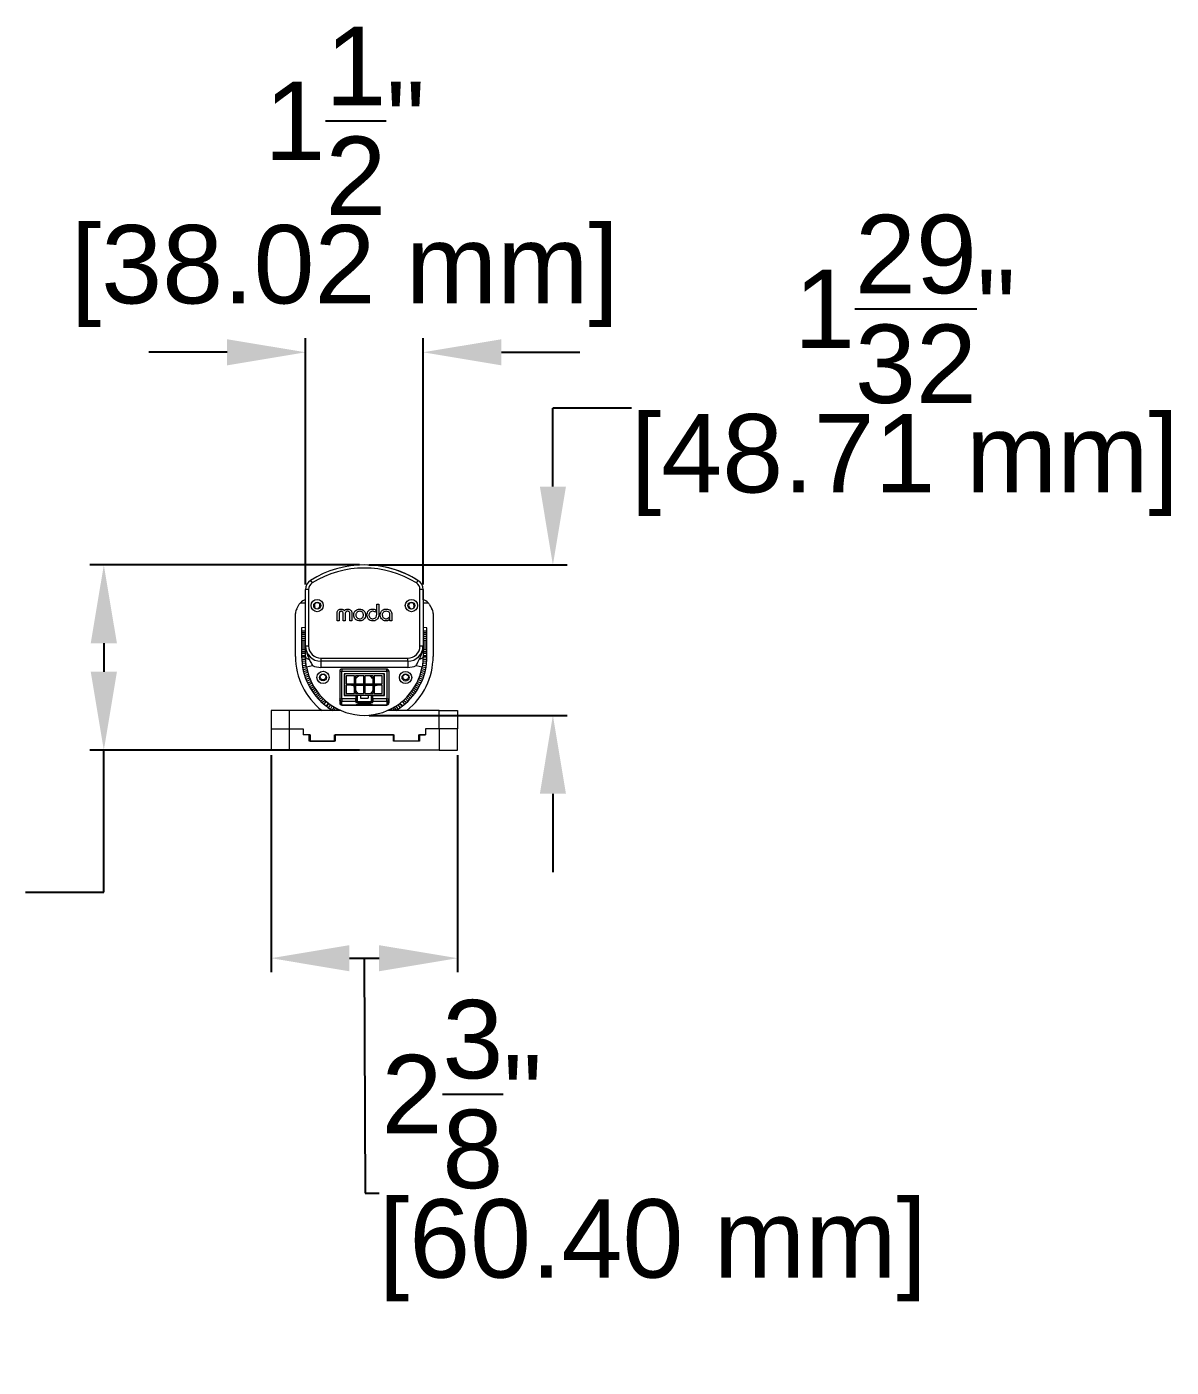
# Model space of a CAD drawing. Header units: inches. Extents: x 0 to 62.3, y -13.8 to 22.4.
# Drawn here: x 47.72 to 62.31, y -12.38 to 4.72 of the extents above; entities that cross this region are included whole.
import ezdxf

# ---------------------------------------------------------------- set-up
doc = ezdxf.new("R2010")
doc.units = ezdxf.units.IN
doc.header["$MEASUREMENT"] = 0
doc.layers.add('DIMENSIONS', color=1, linetype='Continuous')
doc.styles.get("Standard").update_dxf_attribs({"font": 'Arial.ttf'})
doc.dimstyles.new('Big 1IN', dxfattribs={"dimtxt": 1, "dimasz": 1, "dimexe": 0.18, "dimexo": 0.0625, "dimgap": 0.09, "dimtad": 0, "dimtih": 1, "dimtoh": 1, "dimdec": 5, "dimzin": 0, "dimdsep": 46, "dimlunit": 4, "dimtxsty": 'Standard', "dimcen": 0.5, "dimadec": 0, "dimazin": 0, "dimtfac": 1, "dimtdec": 5, "dimtofl": 0, "dimtmove": 0, "dimatfit": 3, "dimfxl": 1, "dimtolj": 1, "dimtzin": 0, "dimarcsym": 0})

# ---------------------------------------------------------------- blocks, each defined once
blk = doc.blocks.new('*D21')
at = {"layer": 'Defpoints', "color": 0, "transparency": 16777216}
for p in [(51.272, 0.568), (51.272, -2.457), (52.769, -2.457)]:
    blk.add_point(p, dxfattribs=at)
at = {"layer": 'DIMENSIONS', "color": 0, "lineweight": -2, "transparency": 16777216}
for p, q in [((51.272, -2.394), (51.272, 0.748)), ((52.769, -2.394), (52.769, 0.748)), ((50.272, 0.568), (49.272, 0.568)), ((53.769, 0.568), (54.769, 0.568))]:
    blk.add_line(p, q, dxfattribs=at)
at = {"layer": 'DIMENSIONS', "color": 0, "transparency": 16777216}
for points in [[(50.272, 0.734), (50.272, 0.401), (51.272, 0.568)], [(53.769, 0.734), (53.769, 0.401), (52.769, 0.568)]]:
    blk.add_solid(points, dxfattribs=at)
at = {"layer": 'DIMENSIONS', "color": 0, "transparency": 16777216, "char_height": 1, "attachment_point": 5}
for s, insert in [('\\A1;1{\\H1x;\\S1/2;}"', (51.772, 3.519)), ('\\A1;[38.02 mm]', (51.772, 1.54))]:
    blk.add_mtext(s, dxfattribs=dict(at, insert=insert))
blk = doc.blocks.new('*D22')
at = {"layer": 'Defpoints', "color": 0, "transparency": 16777216}
for p in [(52.02, -2.145), (52.02, -4.063), (54.424, -4.063)]:
    blk.add_point(p, dxfattribs=at)
at = {"layer": 'DIMENSIONS', "color": 0, "lineweight": -2, "transparency": 16777216}
for p, q in [((54.424, -1.145), (54.424, -0.145)), ((55.424, -0.145), (54.424, -0.145)), ((52.083, -2.145), (54.604, -2.145)), ((52.083, -4.063), (54.604, -4.063)), ((54.424, -5.063), (54.424, -6.063))]:
    blk.add_line(p, q, dxfattribs=at)
at = {"layer": 'DIMENSIONS', "color": 0, "transparency": 16777216}
for points in [[(54.258, -1.145), (54.591, -1.145), (54.424, -2.145)], [(54.258, -5.063), (54.591, -5.063), (54.424, -4.063)]]:
    blk.add_solid(points, dxfattribs=at)
at = {"layer": 'DIMENSIONS', "color": 0, "transparency": 16777216, "char_height": 1, "attachment_point": 5}
for s, insert in [('\\A1;1{\\H1x;\\S29/32;}"', (58.911, 1.121)), ('\\A1;[48.71 mm]', (58.911, -0.871))]:
    blk.add_mtext(s, dxfattribs=dict(at, insert=insert))
blk = doc.blocks.new('*D23')
at = {"layer": 'Defpoints', "color": 0, "transparency": 16777216}
for p in [(50.831, -4.507), (53.209, -4.507), (53.209, -7.16)]:
    blk.add_point(p, dxfattribs=at)
at = {"layer": 'DIMENSIONS', "color": 0, "lineweight": -2, "transparency": 16777216}
for p, q in [((50.831, -4.57), (50.831, -7.34)), ((53.209, -4.57), (53.209, -7.34)), ((51.831, -7.16), (52.209, -7.16)), ((52.02, -7.16), (52.031, -10.159)), ((52.031, -10.159), (52.211, -10.159))]:
    blk.add_line(p, q, dxfattribs=at)
at = {"layer": 'DIMENSIONS', "color": 0, "transparency": 16777216}
for points in [[(51.831, -6.994), (51.831, -7.327), (50.831, -7.16)], [(52.209, -6.994), (52.209, -7.327), (53.209, -7.16)]]:
    blk.add_solid(points, dxfattribs=at)
at = {"layer": 'DIMENSIONS', "color": 0, "transparency": 16777216, "char_height": 1, "attachment_point": 5}
for s, insert in [('\\A1;2{\\H1x;\\S3/8;}"', (53.263, -8.893)), ('\\A1;[60.40 mm]', (55.698, -10.885))]:
    blk.add_mtext(s, dxfattribs=dict(at, insert=insert))
blk = doc.blocks.new('*D24')
at = {"layer": 'Defpoints', "color": 0, "transparency": 16777216}
for p in [(52.02, -2.145), (48.7, -4.507), (52.02, -4.507)]:
    blk.add_point(p, dxfattribs=at)
at = {"layer": 'DIMENSIONS', "color": 0, "lineweight": -2, "transparency": 16777216}
for p, q in [((51.958, -2.145), (48.52, -2.144)), ((48.7, -3.144), (48.7, -3.507)), ((51.958, -4.507), (48.52, -4.507)), ((48.7, -6.316), (48.7, -4.507)), ((47.7, -6.316), (48.7, -6.316))]:
    blk.add_line(p, q, dxfattribs=at)
at = {"layer": 'DIMENSIONS', "color": 0, "transparency": 16777216}
for points in [[(48.533, -3.144), (48.867, -3.145), (48.7, -2.144)], [(48.533, -3.507), (48.867, -3.507), (48.7, -4.507)]]:
    blk.add_solid(points, dxfattribs=at)
at = {"layer": 'DIMENSIONS', "color": 0, "transparency": 16777216, "char_height": 1, "attachment_point": 5}
for s, insert in [('\\A1;2{\\H1x;\\S3/8;}"', (44.213, -5.05)), ('\\A1;[60.00 mm]', (44.213, -7.043))]:
    blk.add_mtext(s, dxfattribs=dict(at, insert=insert))

msp = doc.modelspace()

# ---------------------------------------------------------------- linework, layer by layer
at = {"color": 7, "linetype": 'Continuous', "lineweight": 15}
for p, q in [((51.335771, -2.341194), (51.356441, -2.374247)), ((52.704553, -2.341194), (52.683883, -2.374247)), ((51.310658, -2.456878), (51.271674, -2.456878)), ((51.271674, -3.177884), (51.271674, -2.456878)), ((51.310658, -2.456878), (51.310658, -3.177884)), ((52.729667, -3.177884), (52.729667, -2.456878)), ((52.768651, -2.456878), (52.729667, -2.456878)), ((52.768651, -2.456878), (52.768651, -3.177884)), ((52.768702, -2.589278), (52.768702, -2.456878)), ((51.158696, -2.703206), (51.191865, -2.645755)), ((51.205978, -2.626263), (51.271674, -2.626263)), ((51.427609, -2.704795), (51.427609, -2.707382)), ((52.167526, -2.717906), (52.167526, -2.748145)), ((52.178149, -2.643409), (52.20354, -2.643409)), ((52.178149, -2.772919), (52.178149, -2.643409)), ((52.20354, -2.643409), (52.20354, -2.785747)), ((52.612716, -2.704795), (52.612716, -2.707382)), ((52.620581, -2.708073), (52.612716, -2.707373)), ((52.768651, -2.626263), (52.834347, -2.626263)), ((52.848459, -2.645755), (52.881629, -2.703206)), ((51.143027, -3.310212), (51.143027, -2.761682)), ((51.673155, -2.856365), (51.673155, -2.755639)), ((51.698546, -2.856365), (51.673155, -2.856365)), ((51.698546, -2.769393), (51.698546, -2.856365)), ((51.752149, -2.856365), (51.752149, -2.767585)), ((51.77754, -2.856365), (51.752149, -2.856365)), ((51.77754, -2.765822), (51.77754, -2.856365)), ((51.836785, -2.856365), (51.836785, -2.765822)), ((51.862175, -2.856365), (51.836785, -2.856365)), ((51.862175, -2.755639), (51.862175, -2.856365)), ((52.336797, -2.81052), (52.336797, -2.84411)), ((52.347421, -2.856365), (52.347421, -2.77358)), ((52.372812, -2.856365), (52.347421, -2.856365)), ((52.372812, -2.773977), (52.372812, -2.856365)), ((52.897297, -2.761682), (52.897297, -3.310212)), ((51.271674, -2.940807), (51.220995, -2.947477)), ((51.220995, -2.947477), (51.220995, -3.310212)), ((51.220995, -2.982755), (51.271674, -2.982755)), ((51.220995, -3.008088), (51.271674, -3.008088)), ((51.271674, -3.031478), (51.220995, -3.031478)), ((51.271674, -3.056811), (51.220995, -3.056811)), ((52.81933, -2.947477), (52.768651, -2.940807)), ((52.768651, -2.982755), (52.81933, -2.982755)), ((52.768651, -3.008088), (52.81933, -3.008088)), ((52.81933, -3.031478), (52.768651, -3.031478)), ((52.81933, -3.056811), (52.768651, -3.056811)), ((52.81933, -3.310212), (52.81933, -2.947477)), ((51.220995, -3.080214), (51.271674, -3.080214)), ((51.220995, -3.105547), (51.271674, -3.105547)), ((51.271674, -3.128937), (51.220995, -3.128937)), ((51.271674, -3.154271), (51.220995, -3.154271)), ((51.220995, -3.177673), (51.271674, -3.177673)), ((51.220995, -3.203007), (51.271674, -3.203007)), ((51.271674, -3.226397), (51.220995, -3.226397)), ((51.271674, -3.177884), (51.310658, -3.177884)), ((52.729667, -3.177884), (52.768651, -3.177884)), ((52.768651, -3.080214), (52.81933, -3.080214)), ((52.768651, -3.105547), (52.81933, -3.105547)), ((52.81933, -3.128937), (52.768651, -3.128937)), ((52.81933, -3.154271), (52.768651, -3.154271)), ((52.768651, -3.177673), (52.81933, -3.177673)), ((52.768651, -3.203007), (52.81933, -3.203007)), ((52.81933, -3.226397), (52.768651, -3.226397)), ((51.271674, -3.25173), (51.220995, -3.25173)), ((51.271674, -3.273177), (51.220995, -3.273177)), ((51.221081, -3.298511), (51.271674, -3.298511)), ((51.272099, -3.321913), (51.221081, -3.321913)), ((51.221854, -3.347247), (51.27348, -3.347247)), ((51.274775, -3.37099), (51.223849, -3.377694)), ((51.265044, -3.397823), (51.22639, -3.402912)), ((51.265044, -3.397823), (51.276233, -3.39635)), ((51.271674, -3.31411), (51.271674, -3.250843)), ((51.466593, -3.333819), (52.573732, -3.333819)), ((51.466593, -3.333819), (51.466593, -3.372803)), ((52.573732, -3.372803), (51.466593, -3.372803)), ((51.466593, -3.372803), (51.466593, -3.45077)), ((52.573732, -3.372803), (52.573732, -3.333819)), ((52.573732, -3.372803), (52.573732, -3.45077)), ((52.7632, -3.396232), (52.77528, -3.397823)), ((52.816475, -3.377694), (52.76626, -3.371083)), ((52.767489, -3.347247), (52.818471, -3.347247)), ((52.819244, -3.321913), (52.768377, -3.321913)), ((52.768651, -3.250843), (52.768651, -3.31411)), ((52.81933, -3.25173), (52.768651, -3.25173)), ((52.81933, -3.273177), (52.768651, -3.273177)), ((52.768651, -3.298511), (52.819244, -3.298511)), ((52.813935, -3.402912), (52.77528, -3.397823)), ((51.229444, -3.426114), (51.268099, -3.421025)), ((51.233517, -3.45113), (51.272211, -3.446036)), ((51.287693, -3.468136), (51.23947, -3.481057)), ((51.28294, -3.495636), (51.24528, -3.505727)), ((51.251337, -3.528332), (51.288997, -3.518241)), ((51.25864, -3.552602), (51.296339, -3.542501)), ((51.27951, -3.419523), (51.268099, -3.421025)), ((51.314118, -3.562579), (51.268449, -3.581496)), ((51.272211, -3.446036), (51.283136, -3.444598)), ((51.282723, -3.442242), (51.359539, -3.428895)), ((51.28294, -3.495636), (51.293329, -3.492852)), ((51.299273, -3.515488), (51.288997, -3.518241)), ((51.296339, -3.542501), (51.306503, -3.539777)), ((51.31345, -3.590276), (51.322937, -3.586346)), ((52.020162, -3.45077), (51.466593, -3.45077)), ((51.706162, -3.500868), (51.706162, -3.852426)), ((51.706162, -3.500868), (51.734324, -3.500868)), ((51.734324, -3.472707), (51.734324, -3.500868)), ((52.306001, -3.472707), (51.734324, -3.472707)), ((51.734324, -3.852426), (51.734324, -3.500868)), ((51.734324, -3.500868), (52.306001, -3.500868)), ((51.768117, -3.534662), (51.762485, -3.534662)), ((51.762485, -3.534662), (51.762485, -3.810644)), ((51.768117, -3.534662), (51.768117, -3.805012)), ((52.272207, -3.534662), (51.768117, -3.534662)), ((51.790647, -3.557191), (51.790647, -3.662797)), ((51.894844, -3.557191), (51.790647, -3.557191)), ((51.894844, -3.662797), (51.894844, -3.557191)), ((51.908925, -3.557191), (51.908925, -3.662797)), ((52.013122, -3.557191), (51.908925, -3.557191)), ((52.013122, -3.662797), (52.013122, -3.557191)), ((52.573732, -3.45077), (52.020162, -3.45077)), ((52.027203, -3.557191), (52.027203, -3.662797)), ((52.1314, -3.557191), (52.027203, -3.557191)), ((52.1314, -3.662797), (52.1314, -3.557191)), ((52.249678, -3.557191), (52.145481, -3.557191)), ((52.145481, -3.557191), (52.145481, -3.662797)), ((52.249678, -3.662797), (52.249678, -3.557191)), ((52.277839, -3.534662), (52.272207, -3.534662)), ((52.272207, -3.805012), (52.272207, -3.534662)), ((52.277839, -3.810644), (52.277839, -3.534662)), ((52.306001, -3.500868), (52.306001, -3.472707)), ((52.306001, -3.500868), (52.306001, -3.852426)), ((52.334162, -3.500868), (52.306001, -3.500868)), ((52.334162, -3.500868), (52.334162, -3.852426)), ((52.680785, -3.428895), (52.757602, -3.442242)), ((52.717387, -3.586346), (52.726875, -3.590276)), ((52.771876, -3.581496), (52.726206, -3.562579)), ((52.733821, -3.539777), (52.743986, -3.542501)), ((52.751328, -3.518241), (52.741052, -3.515488)), ((52.743986, -3.542501), (52.781684, -3.552602)), ((52.746995, -3.492852), (52.757385, -3.495636)), ((52.751328, -3.518241), (52.788987, -3.528332)), ((52.800855, -3.481057), (52.752632, -3.468136)), ((52.757189, -3.444598), (52.768113, -3.446036)), ((52.795044, -3.505727), (52.757385, -3.495636)), ((52.772226, -3.421025), (52.760373, -3.419465)), ((52.768113, -3.446036), (52.806807, -3.45113)), ((52.772226, -3.421025), (52.81088, -3.426114)), ((51.31345, -3.590276), (51.277429, -3.605197)), ((51.286385, -3.626818), (51.322405, -3.611898)), ((51.296794, -3.649927), (51.332851, -3.634992)), ((51.352692, -3.652812), (51.310289, -3.677293)), ((51.356051, -3.680125), (51.322287, -3.699619)), ((51.331789, -3.608011), (51.322405, -3.611898)), ((51.332851, -3.634992), (51.342134, -3.631147)), ((51.333988, -3.719886), (51.367753, -3.700392)), ((51.347324, -3.741439), (51.381123, -3.721925)), ((51.356051, -3.680125), (51.364545, -3.675221)), ((51.402772, -3.737271), (51.364276, -3.76681)), ((51.376155, -3.695541), (51.367753, -3.700392)), ((51.381123, -3.721925), (51.389437, -3.717125)), ((51.410016, -3.763644), (51.417456, -3.757935)), ((51.790647, -3.662797), (51.894844, -3.662797)), ((51.894844, -3.676877), (51.790647, -3.676877)), ((51.790647, -3.676877), (51.790647, -3.782483)), ((51.894844, -3.782483), (51.894844, -3.676877)), ((51.908925, -3.662797), (52.013122, -3.662797)), ((52.013122, -3.676877), (51.908925, -3.676877)), ((51.908925, -3.676877), (51.908925, -3.782483)), ((52.013122, -3.782483), (52.013122, -3.676877)), ((52.027203, -3.662797), (52.1314, -3.662797)), ((52.1314, -3.676877), (52.027203, -3.676877)), ((52.027203, -3.676877), (52.027203, -3.782483)), ((52.1314, -3.782483), (52.1314, -3.676877)), ((52.145481, -3.662797), (52.249678, -3.662797)), ((52.249678, -3.676877), (52.145481, -3.676877)), ((52.145481, -3.676877), (52.145481, -3.782483)), ((52.249678, -3.782483), (52.249678, -3.676877)), ((52.622868, -3.757935), (52.630308, -3.763644)), ((52.676048, -3.76681), (52.637552, -3.737271)), ((52.650887, -3.717125), (52.659202, -3.721925)), ((52.659202, -3.721925), (52.693001, -3.741439)), ((52.672572, -3.700392), (52.66417, -3.695541)), ((52.672572, -3.700392), (52.706337, -3.719886)), ((52.675779, -3.675221), (52.684273, -3.680125)), ((52.718038, -3.699619), (52.684273, -3.680125)), ((52.730035, -3.677293), (52.687632, -3.652812)), ((52.698191, -3.631147), (52.707474, -3.634992)), ((52.707474, -3.634992), (52.743531, -3.649927)), ((52.717919, -3.611898), (52.708535, -3.608011)), ((52.717919, -3.611898), (52.75394, -3.626818)), ((52.762895, -3.605197), (52.726875, -3.590276)), ((51.410016, -3.763644), (51.379085, -3.787379)), ((51.393332, -3.805945), (51.424263, -3.782211)), ((51.409367, -3.825573), (51.440329, -3.801814)), ((51.431626, -3.776561), (51.424263, -3.782211)), ((51.463513, -3.814487), (51.429485, -3.848514)), ((51.440329, -3.801814), (51.44762, -3.79622)), ((51.474421, -3.839405), (51.446852, -3.866974)), ((51.4634, -3.883522), (51.490969, -3.855953)), ((51.474421, -3.839405), (51.480776, -3.83305)), ((51.48186, -3.900889), (51.515695, -3.867055)), ((51.497264, -3.849659), (51.490969, -3.855953)), ((51.533879, -3.883113), (51.504801, -3.921008)), ((51.509457, -3.873292), (51.509475, -3.873274)), ((51.563564, -3.966098), (51.592499, -3.92839)), ((51.706554, -3.857087), (51.706162, -3.852426)), ((51.706162, -3.852426), (51.734324, -3.852426)), ((51.706162, -3.852426), (51.706162, -3.869674)), ((51.706162, -3.872138), (51.706162, -3.869674)), ((51.706162, -3.872138), (51.706162, -3.874601)), ((51.706162, -3.877065), (51.706162, -3.879529)), ((51.706162, -3.881993), (51.706162, -3.884457)), ((51.706162, -3.88692), (51.706162, -3.889384)), ((51.706162, -3.891848), (51.706162, -3.903729)), ((51.720243, -3.894155), (51.720243, -3.896619)), ((51.720243, -3.899083), (51.720243, -3.901547)), ((51.720243, -3.904011), (51.720243, -3.906475)), ((51.720243, -3.908938), (51.720243, -3.911402)), ((51.720243, -3.913866), (51.720243, -3.91633)), ((51.734324, -3.852426), (51.734324, -3.880481)), ((51.910333, -3.852426), (51.734324, -3.852426)), ((51.734324, -3.880481), (51.910333, -3.880481)), ((51.734324, -3.931783), (51.734324, -3.880481)), ((52.306001, -3.931783), (51.734324, -3.931783)), ((51.762485, -3.810644), (51.910333, -3.810644)), ((51.768117, -3.805012), (51.97088, -3.805012)), ((51.768117, -3.810644), (51.768117, -3.805012)), ((51.790647, -3.782483), (51.894844, -3.782483)), ((51.908925, -3.782483), (52.013122, -3.782483)), ((51.910333, -3.810644), (51.910333, -3.852426)), ((51.921597, -3.810644), (51.910333, -3.810644)), ((51.910333, -3.880481), (51.910333, -3.852426)), ((51.910333, -3.852426), (51.921597, -3.852426)), ((51.910333, -3.880481), (51.910333, -3.898595)), ((51.921597, -3.852426), (51.921597, -3.810644)), ((51.921597, -3.810644), (51.932862, -3.810644)), ((51.921597, -3.887374), (51.921597, -3.869259)), ((52.111687, -3.927393), (51.928638, -3.927393)), ((51.928638, -3.929848), (52.111687, -3.929848)), ((51.932862, -3.889345), (51.932862, -3.810644)), ((51.97088, -3.810644), (51.932862, -3.810644)), ((51.932862, -3.889345), (51.932862, -3.900566)), ((52.107463, -3.889345), (51.932862, -3.889345)), ((51.932862, -3.900566), (52.107463, -3.900566)), ((52.097606, -3.921994), (51.942718, -3.921994)), ((51.942718, -3.924448), (52.097606, -3.924448)), ((51.956799, -3.810644), (51.956799, -3.805012)), ((52.083526, -3.916594), (51.956799, -3.916594)), ((51.956799, -3.919048), (52.083526, -3.919048)), ((51.97088, -3.805012), (52.069445, -3.805012)), ((51.97088, -3.805012), (51.97088, -3.841622)), ((51.97088, -3.841622), (52.069445, -3.841622)), ((52.069445, -3.911194), (51.97088, -3.911194)), ((51.97088, -3.913649), (52.069445, -3.913649)), ((52.055364, -3.905794), (51.98496, -3.905794)), ((51.98496, -3.908249), (52.055364, -3.908249)), ((52.027203, -3.782483), (52.1314, -3.782483)), ((52.069445, -3.805012), (52.069445, -3.841622)), ((52.069445, -3.805012), (52.272207, -3.805012)), ((52.107463, -3.810644), (52.069445, -3.810644)), ((52.083526, -3.810644), (52.083526, -3.805012)), ((52.107463, -3.810644), (52.107463, -3.889345)), ((52.107463, -3.810644), (52.118727, -3.810644)), ((52.118727, -3.810644), (52.118727, -3.852426)), ((52.129992, -3.810644), (52.118727, -3.810644)), ((52.129992, -3.852426), (52.118727, -3.852426)), ((52.118727, -3.869259), (52.118727, -3.887374)), ((52.129992, -3.852426), (52.129992, -3.810644)), ((52.129992, -3.810644), (52.277839, -3.810644)), ((52.129992, -3.852426), (52.129992, -3.880481)), ((52.306001, -3.852426), (52.129992, -3.852426)), ((52.129992, -3.880481), (52.306001, -3.880481)), ((52.129992, -3.898595), (52.129992, -3.880481)), ((52.145481, -3.782483), (52.249678, -3.782483)), ((52.272207, -3.810644), (52.272207, -3.805012)), ((52.306001, -3.852426), (52.334162, -3.852426)), ((52.306001, -3.880481), (52.306001, -3.852426)), ((52.306001, -3.880481), (52.306001, -3.931783)), ((52.320082, -3.896619), (52.320082, -3.894155)), ((52.320082, -3.901547), (52.320082, -3.899083)), ((52.320082, -3.906475), (52.320082, -3.904011)), ((52.320082, -3.911402), (52.320082, -3.908938)), ((52.320082, -3.91633), (52.320082, -3.913866)), ((52.334162, -3.852426), (52.334162, -3.869674)), ((52.334162, -3.869674), (52.334162, -3.872138)), ((52.334162, -3.872138), (52.334162, -3.874601)), ((52.334162, -3.874601), (52.334162, -3.877065)), ((52.334162, -3.877065), (52.334162, -3.879529)), ((52.334162, -3.881993), (52.334162, -3.884457)), ((52.334162, -3.884457), (52.334162, -3.88692)), ((52.334162, -3.88692), (52.334162, -3.889384)), ((52.334162, -3.891848), (52.334162, -3.903729)), ((52.447826, -3.92839), (52.47676, -3.966098)), ((52.535523, -3.921008), (52.506445, -3.883113)), ((52.52463, -3.867054), (52.558464, -3.900889)), ((52.53085, -3.873274), (52.530868, -3.873292)), ((52.549355, -3.855953), (52.543061, -3.849659)), ((52.549355, -3.855953), (52.576924, -3.883522)), ((52.559548, -3.83305), (52.565904, -3.839405)), ((52.593472, -3.866974), (52.565904, -3.839405)), ((52.610839, -3.848514), (52.576812, -3.814487)), ((52.592705, -3.79622), (52.599995, -3.801814)), ((52.599995, -3.801814), (52.630958, -3.825573)), ((52.616062, -3.782211), (52.608698, -3.776561)), ((52.616062, -3.782211), (52.646993, -3.805945)), ((52.66124, -3.787379), (52.630308, -3.763644)), ((50.831157, -4.000409), (50.831157, -4.234127)), ((51.06506, -4.000409), (50.831157, -4.000409)), ((51.06506, -4.234127), (51.06506, -4.000409)), ((51.721449, -4.000409), (51.06506, -4.000409)), ((51.240487, -4.000225), (51.240487, -4.000409)), ((51.721027, -4.000225), (51.240487, -4.000225)), ((51.612665, -3.941949), (51.588935, -3.98305)), ((51.634159, -3.955387), (51.610488, -3.996386)), ((51.635295, -4.000225), (51.650249, -3.974323)), ((51.654425, -3.96709), (51.650249, -3.974323)), ((51.664547, -4.000225), (51.672595, -3.986286)), ((51.672595, -3.986286), (51.676734, -3.979116)), ((51.69852, -3.989949), (51.694264, -4.000225)), ((51.734324, -3.932319), (52.306001, -3.932319)), ((51.9132, -3.934105), (51.9132, -3.932319)), ((51.98217, -3.933259), (51.98217, -3.932319)), ((51.98217, -3.933259), (52.002735, -3.933259)), ((52.002735, -3.933259), (52.002735, -3.932319)), ((52.050801, -3.933259), (52.050801, -3.932319)), ((52.050801, -3.933259), (52.071366, -3.933259)), ((52.071366, -3.933259), (52.071366, -3.932319)), ((52.085594, -3.933259), (52.085594, -3.932319)), ((52.085594, -3.933259), (52.173833, -3.933259)), ((52.173833, -3.933259), (52.173833, -3.932319)), ((52.975265, -4.000409), (52.318876, -4.000409)), ((52.799838, -4.000225), (52.319298, -4.000225)), ((52.346061, -4.000225), (52.341788, -3.989908)), ((52.363548, -3.979043), (52.36773, -3.986286)), ((52.36773, -3.986286), (52.375777, -4.000225)), ((52.390075, -3.974323), (52.385852, -3.967009)), ((52.390075, -3.974323), (52.40503, -4.000225)), ((52.429837, -3.996386), (52.406166, -3.955387)), ((52.45139, -3.98305), (52.427659, -3.941949)), ((52.799838, -4.000225), (52.799838, -4.000409)), ((52.975265, -4.000409), (53.209167, -4.000409)), ((52.975265, -4.234127), (52.975265, -4.000409)), ((53.209167, -4.000409), (53.209167, -4.234127)), ((50.831157, -4.234127), (51.06506, -4.234127)), ((50.831157, -4.234127), (50.831157, -4.507014)), ((51.06506, -4.234127), (51.240487, -4.234127)), ((51.06506, -4.507014), (51.06506, -4.234127)), ((51.240487, -4.234127), (51.240487, -4.312095)), ((52.799838, -4.234127), (52.799838, -4.312095)), ((52.975265, -4.234127), (52.799838, -4.234127)), ((53.209167, -4.234127), (52.975265, -4.234127)), ((52.975265, -4.234127), (52.975265, -4.507014)), ((53.209167, -4.507014), (53.209167, -4.234127)), ((51.3282, -4.312095), (51.240487, -4.312095)), ((51.318454, -4.312095), (51.240487, -4.312095)), ((51.318454, -4.390062), (51.318454, -4.312095)), ((51.3282, -4.316951), (51.318454, -4.316951)), ((51.649816, -4.390062), (51.318454, -4.390062)), ((51.3282, -4.312095), (51.3282, -4.390062)), ((51.3282, -4.390062), (51.64007, -4.390062)), ((51.64007, -4.312095), (52.400254, -4.312095)), ((51.64007, -4.390062), (51.64007, -4.312095)), ((52.390508, -4.312095), (51.649816, -4.312095)), ((51.649816, -4.312095), (51.649816, -4.390062)), ((52.390508, -4.390062), (52.390508, -4.312095)), ((52.72187, -4.390062), (52.390508, -4.390062)), ((52.400254, -4.390062), (52.400254, -4.312095)), ((52.712124, -4.390062), (52.400254, -4.390062)), ((52.712124, -4.312095), (52.799838, -4.312095)), ((52.712124, -4.312095), (52.712124, -4.390062)), ((52.72187, -4.316951), (52.712124, -4.316951)), ((52.72187, -4.312095), (52.72187, -4.390062)), ((52.799838, -4.312095), (52.72187, -4.312095)), ((50.831157, -4.507014), (51.06506, -4.507014)), ((52.975265, -4.507014), (51.06506, -4.507014)), ((52.975265, -4.507014), (53.209167, -4.507014))]:
    msp.add_line(p, q, dxfattribs=at)
at = {"color": 7, "linetype": 'Continuous'}
msp.add_line((51.856826, -3.673358), (52.183499, -3.673358), dxfattribs=at)
for p, q in [((51.536478, -3.946387), (51.565387, -3.908597)), ((52.508418, -3.942885), (52.47315, -3.90996))]:
    msp.add_line(p, q)
at = {"color": 8, "linetype": 'Continuous', "lineweight": 15}
for p, q in [((51.734324, -3.931783), (51.734324, -3.932319)), ((51.928638, -3.927393), (51.928638, -3.929848)), ((51.942718, -3.921994), (51.942718, -3.924448)), ((51.956799, -3.916594), (51.956799, -3.919048)), ((51.97088, -3.911194), (51.97088, -3.913649)), ((51.98496, -3.905794), (51.98496, -3.908249)), ((52.055364, -3.908249), (52.055364, -3.905794)), ((52.069445, -3.913649), (52.069445, -3.911194)), ((52.083526, -3.919048), (52.083526, -3.916594)), ((52.097606, -3.924448), (52.097606, -3.921994)), ((52.111687, -3.929848), (52.111687, -3.927393)), ((52.306001, -3.932319), (52.306001, -3.931783))]:
    msp.add_line(p, q, dxfattribs=at)
at = {"color": 7, "linetype": 'Continuous', "lineweight": 15, "flags": 128}
for points in [[(51.419795, -2.708073), (51.402664, -2.70466), (51.38887, -2.695675)], [(51.271674, -3.31411), (51.272507, -3.319716), (51.274987, -3.325201), (51.279062, -3.33045), (51.284644, -3.33535), (51.291615, -3.339796), (51.299825, -3.343693), (51.309099, -3.346959), (51.31924, -3.349523)], [(52.768651, -3.31411), (52.767818, -3.319716), (52.765338, -3.325201), (52.761263, -3.33045), (52.75568, -3.33535), (52.74871, -3.339796), (52.740499, -3.343693), (52.731225, -3.346959), (52.721085, -3.349523)], [(52.334162, -3.852426), (52.333621, -3.8579), (52.333376, -3.859011)]]:
    msp.add_lwpolyline(points, dxfattribs=at)
at = {"color": 7, "linetype": 'Continuous', "lineweight": 15}
for centre, radius in [((51.419769, -2.663241), 0.077968), ((51.419769, -2.663241), 0.044831), ((52.620556, -2.663241), 0.077968), ((52.620556, -2.663241), 0.044831), ((51.493881, -3.578388), 0.077968), ((51.493881, -3.578388), 0.044831), ((51.493881, -3.574489), 0.035085), ((52.546248, -3.580045), 0.077968), ((52.546248, -3.580045), 0.044831), ((52.546443, -3.574489), 0.035085)]:
    msp.add_circle(centre, radius, dxfattribs=at)
for centre, radius, start, end in [((52.020162, -3.435565), 1.290752, 57.9792249, 122.0207751), ((52.020162, -3.435565), 1.251768, 57.9792249, 122.0207751), ((52.020214, -3.435565), 1.290752, 57.9792249, 89.992324), ((51.408117, -2.456878), 0.136443, 122.0207751, 180), ((51.408117, -2.456878), 0.097459, 122.0207751, 180), ((52.632207, -2.456878), 0.097459, 0, 57.9792249), ((52.632207, -2.456878), 0.136443, 0, 57.9792249), ((52.632259, -2.456878), 0.136443, 0, 57.9792249), ((51.259979, -2.761682), 0.116951, 150, 180), ((51.293148, -2.704231), 0.116951, 138.1896851, 150), ((51.293148, -2.704231), 0.116951, 100.5548266, 138.1896851), ((51.419812, -2.662269), 0.035085, 294.6243184, 212.7185674), ((51.380454, -2.687555), 0.011695, 316.0258407, 32.7185674), ((51.439304, -2.704795), 0.011695, 114.6243184, 180), ((52.620512, -2.662269), 0.035085, 327.2814326, 245.3756816), ((52.60102, -2.704795), 0.011695, 0, 65.3756816), ((52.65987, -2.687555), 0.011695, 147.2814326, 224.3230092), ((52.747176, -2.704231), 0.116951, 41.8103149, 79.3937259), ((52.747176, -2.704231), 0.116951, 30, 41.8103149), ((52.780346, -2.761682), 0.116951, 0, 30), ((51.466593, -3.177884), 0.194919, 180, 270), ((51.466593, -3.177884), 0.155935, 180, 270), ((52.573732, -3.177884), 0.155935, 270, 0), ((52.573732, -3.177884), 0.194919, 270, 0), ((52.020162, -3.310212), 0.877135, 180, 232.094869), ((52.020162, -3.310212), 0.799167, 179.1610471, 180), ((52.020162, -3.310212), 0.799167, 180, 232.7542365), ((52.020162, -3.310212), 0.799167, 307.6586061, 0), ((52.020162, -3.310212), 0.877135, 308.1249116, 0), ((52.020162, -3.310212), 0.799167, 0, 0.8389529), ((52.020162, -3.31411), 0.748488, 189.8568376, 223.7398754), ((51.466593, -3.177884), 0.272886, 246.9022824, 270), ((51.734324, -3.500868), 0.028161, 90, 180), ((52.020162, -3.673358), 0.133767, 119.7234697, 146.2612774), ((52.020162, -3.673358), 0.133767, 33.7387226, 60.2765303), ((52.306001, -3.500868), 0.028161, 0, 90), ((52.020162, -3.31411), 0.748488, 316.2601246, 350.1431624), ((52.573732, -3.177884), 0.272886, 270, 293.0977176), ((52.020162, -3.673358), 0.133767, 181.5075315, 200.4721828), ((52.020162, -3.673358), 0.133767, 159.5278172, 175.4715095), ((52.020162, -3.673358), 0.133767, 213.7387226, 234.6647614), ((52.020162, -3.673358), 0.133767, 305.3352386, 326.2612774), ((52.020162, -3.673358), 0.133767, 4.5284905, 20.4721828), ((52.020162, -3.673358), 0.133767, 339.5278172, 358.4924685), ((52.020162, -3.31411), 0.748488, 223.7398793, 232.7506056), ((52.020162, -3.31411), 0.748488, 232.7506056, 307.2435188), ((51.73427, -3.903675), 0.028108, 180.1094448, 270.109003), ((51.734324, -3.904158), 0.028161, 180, 270), ((51.910354, -3.869238), 0.011243, 269.8910097, 359.8904956), ((51.925144, -3.968704), 0.041458, 85.1663821, 104.7956739), ((51.925144, -3.888538), 0.041457, 255.2038786, 274.8338536), ((51.939225, -3.963304), 0.041458, 85.1663599, 104.7956961), ((51.939225, -3.883139), 0.041457, 255.2038563, 274.8338758), ((51.953306, -3.957905), 0.041458, 85.1663637, 104.7956969), ((51.953306, -3.877739), 0.041457, 255.2038555, 274.833872), ((51.967386, -3.952505), 0.041458, 85.1663821, 104.7956739), ((51.967386, -3.872339), 0.041457, 255.2039822, 274.83375), ((51.981467, -3.947104), 0.041457, 85.1660246, 104.7960337), ((51.981467, -3.86694), 0.041456, 255.2037998, 274.8341419), ((52.058858, -3.947104), 0.041457, 75.2039663, 94.8339754), ((52.058858, -3.86694), 0.041456, 265.1658581, 284.7962002), ((52.072938, -3.952505), 0.041458, 75.2043035, 94.8336382), ((52.072938, -3.872339), 0.041457, 265.1662297, 284.7960404), ((52.087019, -3.957905), 0.041458, 75.2043209, 94.8336231), ((52.087019, -3.877739), 0.041457, 265.1661412, 284.7961266), ((52.1011, -3.963304), 0.041458, 75.2043031, 94.8336363), ((52.1011, -3.883139), 0.041457, 265.166128, 284.7961445), ((52.11518, -3.968704), 0.041458, 75.2043039, 94.8336401), ((52.11518, -3.888538), 0.041457, 265.1661242, 284.7961437), ((52.12997, -3.869238), 0.011243, 180.1095044, 270.1089903), ((52.306054, -3.903675), 0.028108, 269.8910192, 359.890533), ((52.306001, -3.904158), 0.028161, 270, 0), ((52.020162, -3.31411), 0.748488, 307.2435188, 316.2601258), ((52.020162, -3.310212), 0.799167, 232.7542365, 239.7021673), ((52.020162, -3.310212), 0.799167, 300.2978327, 307.6586061)]:
    msp.add_arc(centre, radius, start, end, dxfattribs=at)
at = {"color": 8, "linetype": 'Continuous', "lineweight": 15}
for centre, radius, start, end in [((51.734276, -3.852357), 0.028123, 189.6825648, 270.0962397), ((52.306033, -3.852335), 0.028145, 269.9337894, 346.2790852)]:
    msp.add_arc(centre, radius, start, end, dxfattribs=at)
at = {"color": 7, "linetype": 'Continuous', "lineweight": 15}
for centre, major_axis, start_param, end_param in [((51.734324, -3.869674), (0, -0.028269), 4.71238898, 5.759586532), ((51.734324, -3.872138), (0, -0.028269), 4.71238898, 5.759586532), ((51.734324, -3.874601), (0, -0.028269), 4.71238898, 5.759586532), ((51.734324, -3.877065), (0, -0.028269), 4.71238898, 5.759586532), ((51.734324, -3.879529), (0, -0.028269), 4.71238898, 5.759586532), ((51.734324, -3.881993), (0, -0.028269), 4.71238898, 5.759586532), ((51.734324, -3.884457), (0, -0.028269), 4.71238898, 5.759586532), ((51.734324, -3.88692), (0, -0.028269), 4.71238898, 5.759586532), ((51.734324, -3.889384), (0, -0.028269), 4.71238898, 5.759586532), ((51.734324, -3.891848), (0, -0.028269), 4.71238898, 5.759586532), ((52.306001, -3.869674), (0, 0.028269), 3.665191429, 4.71238898), ((52.306001, -3.872138), (0, 0.028269), 3.665191429, 4.71238898), ((52.306001, -3.874601), (0, 0.028269), 3.665191429, 4.71238898), ((52.306001, -3.877065), (0, 0.028269), 3.665191429, 4.71238898), ((52.306001, -3.879529), (0, 0.028269), 3.665191429, 4.71238898), ((52.306001, -3.881993), (0, 0.028269), 3.665191429, 4.71238898), ((52.306001, -3.884457), (0, 0.028269), 3.665191429, 4.71238898), ((52.306001, -3.88692), (0, 0.028269), 3.665191429, 4.71238898), ((52.306001, -3.889384), (0, 0.028269), 3.665191429, 4.71238898), ((52.306001, -3.891848), (0, 0.028269), 3.665191429, 4.71238898)]:
    msp.add_ellipse(centre, major_axis=major_axis, ratio=0.996194698, start_param=start_param, end_param=end_param, dxfattribs=at)
for points, knots in [([(51.673155, -2.755639), (51.674302, -2.748177), (51.676593, -2.733261), (51.690986, -2.716994), (51.708375, -2.708102), (51.720157, -2.707262), (51.726053, -2.706841)], [0, 0, 0, 0, 0.279571492, 0.558819679, 0.779232897, 1, 1, 1, 1]), ([(51.725524, -2.735053), (51.722414, -2.73527), (51.71621, -2.735702), (51.70726, -2.73954), (51.699603, -2.751376), (51.698982, -2.761958), (51.698546, -2.769393)], [0, 0, 0, 0, 0.187428815, 0.373955692, 0.560145932, 1, 1, 1, 1]), ([(51.752149, -2.767585), (51.751909, -2.763129), (51.75143, -2.754236), (51.745825, -2.742688), (51.736065, -2.735833), (51.729043, -2.735314), (51.725524, -2.735053)], [0, 0, 0, 0, 0.28101143, 0.560800007, 0.77993644, 1, 1, 1, 1]), ([(51.726053, -2.706841), (51.730411, -2.707316), (51.739125, -2.708264), (51.753419, -2.715447), (51.76054, -2.724253), (51.764888, -2.729631)], [0, 0, 0, 0, 0.28033845, 0.56050936, 1, 1, 1, 1]), ([(51.764888, -2.729631), (51.767964, -2.725789), (51.774121, -2.718097), (51.789564, -2.708858), (51.802246, -2.707606), (51.809983, -2.706841)], [0, 0, 0, 0, 0.280170797, 0.56078856, 1, 1, 1, 1]), ([(51.808485, -2.735053), (51.803791, -2.735266), (51.794457, -2.735689), (51.783545, -2.743913), (51.778344, -2.754886), (51.777808, -2.762176), (51.77754, -2.765822)], [0, 0, 0, 0, 0.280686699, 0.558187234, 0.779035155, 1, 1, 1, 1]), ([(51.836785, -2.765822), (51.836327, -2.761448), (51.835412, -2.752704), (51.82906, -2.741602), (51.818853, -2.735858), (51.811947, -2.735322), (51.808485, -2.735053)], [0, 0, 0, 0, 0.280227359, 0.560075778, 0.779418624, 1, 1, 1, 1]), ([(51.809983, -2.706841), (51.817366, -2.707754), (51.832137, -2.709581), (51.849156, -2.722218), (51.860187, -2.738195), (51.861513, -2.749827), (51.862175, -2.755639)], [0, 0, 0, 0, 0.27967432, 0.55958837, 0.77994821, 1, 1, 1, 1]), ([(51.885406, -2.78125), (51.886944, -2.770344), (51.890022, -2.748513), (51.910526, -2.724587), (51.934854, -2.709787), (51.951997, -2.707823), (51.960565, -2.706841)], [0, 0, 0, 0, 0.279364565, 0.559207912, 0.779725608, 1, 1, 1, 1]), ([(51.961094, -2.735053), (51.954164, -2.735708), (51.940323, -2.737017), (51.924259, -2.748972), (51.915082, -2.764504), (51.913665, -2.775284), (51.912957, -2.780677)], [0, 0, 0, 0, 0.280105335, 0.559533939, 0.77962321, 1, 1, 1, 1]), ([(51.960565, -2.706841), (51.971686, -2.708327), (51.993902, -2.711294), (52.019652, -2.730461), (52.03496, -2.75546), (52.036379, -2.773032), (52.037089, -2.781824)], [0, 0, 0, 0, 0.280090957, 0.559494041, 0.779597332, 1, 1, 1, 1]), ([(52.008877, -2.779575), (52.007929, -2.772759), (52.006034, -2.759143), (51.99301, -2.744227), (51.977179, -2.73614), (51.966459, -2.735416), (51.961094, -2.735053)], [0, 0, 0, 0, 0.279871227, 0.559105095, 0.779353053, 1, 1, 1, 1]), ([(52.054017, -2.785614), (52.054867, -2.77489), (52.056565, -2.753466), (52.073146, -2.727647), (52.095715, -2.710931), (52.112384, -2.708204), (52.120711, -2.706841)], [0, 0, 0, 0, 0.280305934, 0.559953385, 0.780180384, 1, 1, 1, 1]), ([(52.123268, -2.735053), (52.116733, -2.73635), (52.103671, -2.738941), (52.088788, -2.750904), (52.080455, -2.766198), (52.079757, -2.77664), (52.079407, -2.781868)], [0, 0, 0, 0, 0.27997442, 0.559606318, 0.779524936, 1, 1, 1, 1]), ([(52.120711, -2.706841), (52.129949, -2.707019), (52.146417, -2.707335), (52.161085, -2.714681), (52.167526, -2.717906)], [0, 0, 0, 0, 0.560959194, 1, 1, 1, 1]), ([(52.167526, -2.748145), (52.159766, -2.743919), (52.145896, -2.736364), (52.130188, -2.735454), (52.123268, -2.735053)], [0, 0, 0, 0, 0.559450989, 1, 1, 1, 1]), ([(52.223288, -2.781824), (52.224435, -2.770517), (52.226725, -2.747954), (52.246922, -2.722078), (52.27316, -2.708531), (52.290892, -2.707405), (52.299769, -2.706841)], [0, 0, 0, 0, 0.280098042, 0.558971544, 0.779207968, 1, 1, 1, 1]), ([(52.297918, -2.735053), (52.290818, -2.735851), (52.276648, -2.737442), (52.259796, -2.749092), (52.250035, -2.765071), (52.249131, -2.776261), (52.248679, -2.781868)], [0, 0, 0, 0, 0.280303761, 0.559478359, 0.779295358, 1, 1, 1, 1]), ([(52.347421, -2.77358), (52.346125, -2.767131), (52.343533, -2.754229), (52.325046, -2.737824), (52.308205, -2.736104), (52.297918, -2.735053)], [0, 0, 0, 0, 0.280029987, 0.560198923, 1, 1, 1, 1]), ([(52.299769, -2.706841), (52.310197, -2.707715), (52.331013, -2.709458), (52.356179, -2.726028), (52.370448, -2.749455), (52.372023, -2.765799), (52.372812, -2.773977)], [0, 0, 0, 0, 0.280348024, 0.559591007, 0.779648291, 1, 1, 1, 1]), ([(51.884745, -2.782529), (51.884935, -2.782324), (51.885276, -2.781956), (51.885366, -2.781467), (51.885406, -2.78125)], [0, 0, 0, 0, 0.558839804, 1, 1, 1, 1]), ([(51.965942, -2.859186), (51.95427, -2.858058), (51.930949, -2.855803), (51.903875, -2.835843), (51.887797, -2.809928), (51.885763, -2.791665), (51.884745, -2.782529)], [0, 0, 0, 0, 0.279968464, 0.559390147, 0.779594927, 1, 1, 1, 1]), ([(51.912957, -2.780677), (51.913704, -2.788111), (51.915196, -2.802956), (51.926958, -2.821318), (51.944691, -2.830085), (51.95641, -2.830677), (51.962284, -2.830974)], [0, 0, 0, 0, 0.280184076, 0.559527866, 0.779207778, 1, 1, 1, 1]), ([(51.962284, -2.830974), (51.969742, -2.830383), (51.984593, -2.829207), (52.001304, -2.815042), (52.008132, -2.796992), (52.008629, -2.785387), (52.008877, -2.779575)], [0, 0, 0, 0, 0.280306406, 0.558161403, 0.778734856, 1, 1, 1, 1]), ([(52.037089, -2.781824), (52.035722, -2.79266), (52.032988, -2.814323), (52.014911, -2.839631), (51.991527, -2.855981), (51.974472, -2.858117), (51.965942, -2.859186)], [0, 0, 0, 0, 0.279943138, 0.559648558, 0.779783688, 1, 1, 1, 1]), ([(52.127985, -2.859186), (52.117147, -2.857953), (52.0955, -2.855491), (52.071346, -2.835414), (52.057797, -2.810843), (52.055277, -2.794026), (52.054017, -2.785614)], [0, 0, 0, 0, 0.279816521, 0.558878217, 0.779376242, 1, 1, 1, 1]), ([(52.079407, -2.781868), (52.079415, -2.783006), (52.079429, -2.785038), (52.079628, -2.787061), (52.079716, -2.787951)], [0, 0, 0, 0, 0.560017335, 1, 1, 1, 1]), ([(52.079716, -2.787951), (52.080958, -2.794738), (52.083441, -2.808303), (52.09747, -2.822445), (52.113675, -2.829523), (52.124359, -2.83049), (52.129704, -2.830974)], [0, 0, 0, 0, 0.279735621, 0.559056508, 0.779378517, 1, 1, 1, 1]), ([(52.20354, -2.785747), (52.201754, -2.796599), (52.198184, -2.818291), (52.178481, -2.842728), (52.15388, -2.857487), (52.136624, -2.858619), (52.127985, -2.859186)], [0, 0, 0, 0, 0.279859743, 0.559404816, 0.779407212, 1, 1, 1, 1]), ([(52.129704, -2.830974), (52.137662, -2.829908), (52.153563, -2.827777), (52.174772, -2.806122), (52.176868, -2.785512), (52.178149, -2.772919)], [0, 0, 0, 0, 0.280400794, 0.560316325, 1, 1, 1, 1]), ([(52.295361, -2.859186), (52.284393, -2.857561), (52.262451, -2.85431), (52.238778, -2.833019), (52.225236, -2.807779), (52.223938, -2.790478), (52.223288, -2.781824)], [0, 0, 0, 0, 0.279379541, 0.558949394, 0.779356372, 1, 1, 1, 1]), ([(52.248679, -2.781868), (52.249402, -2.789189), (52.250847, -2.80382), (52.264311, -2.820177), (52.28095, -2.829336), (52.292379, -2.830428), (52.298094, -2.830974)], [0, 0, 0, 0, 0.279818153, 0.559157737, 0.779567373, 1, 1, 1, 1]), ([(52.336797, -2.84411), (52.329757, -2.848957), (52.317178, -2.857615), (52.30203, -2.858706), (52.295361, -2.859186)], [0, 0, 0, 0, 0.559732244, 1, 1, 1, 1]), ([(52.298094, -2.830974), (52.302323, -2.830629), (52.31078, -2.829938), (52.324704, -2.823289), (52.332211, -2.815362), (52.336797, -2.81052)], [0, 0, 0, 0, 0.280115685, 0.560268893, 1, 1, 1, 1]), ([(51.271674, -3.177884), (51.271674, -3.178062), (51.271681, -3.188778), (51.272936, -3.209933), (51.279706, -3.249617), (51.294865, -3.296411), (51.311078, -3.33174), (51.31924, -3.349523)], [0, 0, 0, 0, 0.00297803, 0.178910403, 0.353024665, 0.674332105, 1, 1, 1, 1]), ([(51.271674, -3.250843), (51.271674, -3.239415), (51.271674, -3.213998), (51.271674, -3.190871), (51.271674, -3.177991), (51.271674, -3.177884)], [0, 0, 0, 0, 0.447529689, 0.995384025, 1, 1, 1, 1]), ([(52.721085, -3.349523), (52.729162, -3.331924), (52.745377, -3.296596), (52.760585, -3.249817), (52.767388, -3.209933), (52.768644, -3.188778), (52.768651, -3.178062), (52.768651, -3.177884)], [0, 0, 0, 0, 0.322288641, 0.646973537, 0.821088686, 0.997021955, 1, 1, 1, 1]), ([(52.768651, -3.177884), (52.768651, -3.177991), (52.768651, -3.190871), (52.768651, -3.213998), (52.768651, -3.239415), (52.768651, -3.250843)], [0, 0, 0, 0, 0.004615975, 0.552470311, 1, 1, 1, 1]), ([(51.282723, -3.442242), (51.280271, -3.426544), (51.273381, -3.38242), (51.272343, -3.340875), (51.271674, -3.31411)], [0, 0, 0, 0, 0.355754431, 1, 1, 1, 1]), ([(51.31924, -3.349523), (51.327605, -3.36716), (51.34013, -3.393567), (51.3547, -3.420088), (51.359539, -3.428895)], [0, 0, 0, 0, 0.66791552, 1, 1, 1, 1]), ([(52.680785, -3.428895), (52.688758, -3.41422), (52.703208, -3.387624), (52.715552, -3.361316), (52.721085, -3.349523)], [0, 0, 0, 0, 0.551740095, 1, 1, 1, 1]), ([(52.768651, -3.31411), (52.768383, -3.331382), (52.767748, -3.372264), (52.761316, -3.416623), (52.757602, -3.442242)], [0, 0, 0, 0, 0.422485402, 1, 1, 1, 1]), ([(51.921597, -3.887374), (51.921428, -3.888844), (51.921089, -3.891785), (51.918484, -3.895494), (51.914761, -3.898089), (51.911809, -3.898427), (51.910333, -3.898595)], [0, 0, 0, 0, 0.250000247, 0.499999752, 0.749999917, 1, 1, 1, 1]), ([(51.910333, -3.898595), (51.910681, -3.898854), (51.911386, -3.899377), (51.916672, -3.900038), (51.924214, -3.900481), (51.930029, -3.900538), (51.932862, -3.900566)], [0, 0, 0, 0, 0.251257794, 0.507532638, 0.760163334, 1, 1, 1, 1]), ([(51.921597, -3.869259), (51.921597, -3.868853), (51.921597, -3.868038), (51.921597, -3.864105), (51.921597, -3.858713), (51.921597, -3.854524), (51.921597, -3.852426)], [0, 0, 0, 0, 0.248532587, 0.499001091, 0.749115814, 1, 1, 1, 1]), ([(51.932862, -3.889345), (51.931424, -3.889317), (51.929233, -3.889274), (51.926618, -3.889027), (51.924471, -3.888729), (51.922829, -3.888308), (51.921782, -3.887829), (51.921662, -3.887532), (51.921597, -3.887374)], [0, 0, 0, 0, 0.240967068, 0.367335081, 0.497399231, 0.707509209, 0.843553915, 1, 1, 1, 1]), ([(52.118727, -3.887374), (52.118663, -3.887532), (52.118543, -3.887829), (52.117495, -3.888308), (52.115854, -3.888729), (52.113707, -3.889027), (52.111092, -3.889274), (52.1089, -3.889317), (52.107463, -3.889345)], [0, 0, 0, 0, 0.156418409, 0.292454132, 0.502601028, 0.632650041, 0.759012605, 1, 1, 1, 1]), ([(52.107463, -3.889345), (52.107463, -3.890739), (52.107463, -3.893527), (52.107463, -3.897113), (52.107463, -3.899752), (52.107463, -3.900295), (52.107463, -3.900566)], [0, 0, 0, 0, 0.249999632, 0.499999424, 0.749998148, 1, 1, 1, 1]), ([(52.107463, -3.900566), (52.110409, -3.900536), (52.116377, -3.900475), (52.123934, -3.900013), (52.129008, -3.899353), (52.129669, -3.898844), (52.129992, -3.898595)], [0, 0, 0, 0, 0.249318357, 0.505172707, 0.758566769, 1, 1, 1, 1]), ([(52.118727, -3.852426), (52.118727, -3.854443), (52.118727, -3.858622), (52.118727, -3.864097), (52.118727, -3.868074), (52.118727, -3.868873), (52.118727, -3.869259)], [0, 0, 0, 0, 0.241202238, 0.499999773, 0.75879702, 1, 1, 1, 1]), ([(52.118727, -3.887374), (52.118897, -3.888844), (52.119235, -3.891785), (52.12184, -3.895494), (52.125564, -3.898089), (52.128516, -3.898427), (52.129992, -3.898595)], [0, 0, 0, 0, 0.250000247, 0.499999752, 0.749999917, 1, 1, 1, 1]), ([(51.886233, -3.932319), (51.889765, -3.9328), (51.895713, -3.933611), (51.905066, -3.934016), (51.910486, -3.934076), (51.9132, -3.934105)], [0, 0, 0, 0, 0.4218534, 0.710488165, 1, 1, 1, 1]), ([(51.9132, -3.934105), (51.91698, -3.934047), (51.924511, -3.933931), (51.933799, -3.933399), (51.938217, -3.932571), (51.939562, -3.932319)], [0, 0, 0, 0, 0.411977955, 0.820880817, 1, 1, 1, 1])]:
    msp.add_open_spline(points, degree=3, knots=knots, dxfattribs=at)

# ---------------------------------------------------------------- dimensions: what is measured, and where the dimension line sits
at = {"layer": 'DIMENSIONS'}
for base, p1, p2, picture, middle in [((51.271674, 0.567624), (52.768702, -2.456878), (51.271674, -2.456878), '*D21', (51.771674, 2.2664)), ((53.209167, -7.16046), (50.831157, -4.507014), (53.209167, -4.507014), '*D23', (52.300907, -10.158854))]:
    dim = msp.add_linear_dim(base=base, p1=p1, p2=p2, dimstyle='Big 1IN', override={"dimpost": '\\X', "dimtmove": 1}, dxfattribs=at)
    dim.commit()
    dim.dimension.update_dxf_attribs({"geometry": picture, "text_midpoint": middle, "dimtype": 160})
for base, p1, p2, angle, picture, middle in [((54.4242649424, -4.062646947), (52.0201622729, -2.1448137713), (52.0201238433, -4.0625987715), 269.9988518762, '*D22', (55.6301452916, -0.8999733417)), ((48.700019, -4.506698), (52.020387, -2.144814), (52.020162, -4.507014), 269.9945538, '*D24', (48.205269, -6.316118))]:
    dim = msp.add_linear_dim(base=base, p1=p1, p2=p2, angle=angle, dimstyle='Big 1IN', override={"dimpost": '\\X', "dimtmove": 1}, dxfattribs=at)
    dim.commit()
    dim.dimension.update_dxf_attribs({"geometry": picture, "text_midpoint": middle, "dimtype": 161})

doc.saveas('drawing.dxf')
